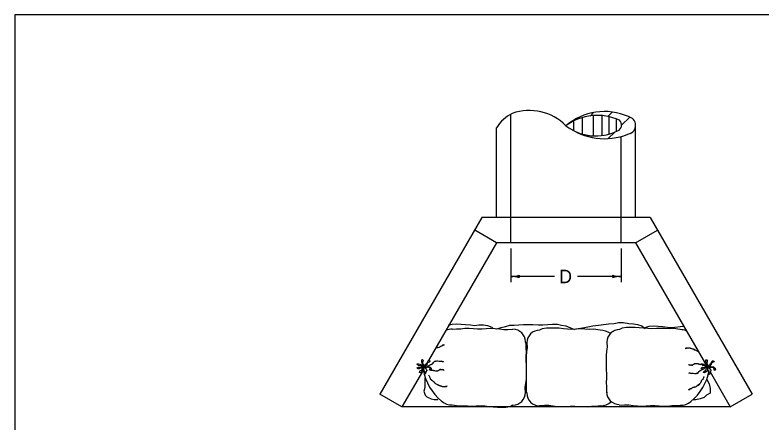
# Model space of a CAD drawing. Extents: x -1.9 to 42.1, y -2.6 to 24.1.
# Drawn here: x -1.94 to 11.47, y 16.78 to 24.09 of the extents above; entities that cross this region are included whole.
import ezdxf

# ---------------------------------------------------------------- set-up
doc = ezdxf.new("R2010")
doc.units = 0
doc.layers.add('Level 1', color=7, linetype='Continuous')

msp = doc.modelspace()

# ---------------------------------------------------------------- linework, layer by layer
at = {"layer": 'Level 1'}
for p, q in [((6.968, 19.999), (6.968, 22.311)), ((8.396, 22.276), (8.458, 22.338)), ((8.447, 22.285), (8.447, 21.918)), ((8.604, 22.285), (8.604, 21.925)), ((8.71, 22.27), (8.788, 22.348)), ((8.736, 21.963), (8.736, 22.264)), ((8.96, 22.11), (9.106, 22.256)), ((8.098, 22.189), (8.098, 22.015)), ((8.249, 22.247), (8.249, 21.956)), ((8.86, 22.226), (8.86, 21.994)), ((9.21, 20.453), (9.21, 22.122)), ((6.714, 20.453), (6.714, 22.065)), ((8.721, 21.871), (8.832, 21.983)), ((8.35, 21.909), (8.368, 21.927)), ((8.95, 19.999), (8.95, 21.908)), ((6.452, 20.453), (4.62, 17.279)), ((9.472, 20.453), (6.452, 20.453)), ((9.472, 20.453), (11.304, 17.279)), ((6.714, 19.999), (6.321, 20.226)), ((9.21, 19.999), (9.603, 20.226)), ((6.714, 19.999), (5.493, 17.883)), ((9.21, 19.999), (6.714, 19.999)), ((9.21, 19.999), (10.488, 17.785)), ((6.968, 19.899), (6.968, 19.294)), ((8.95, 19.899), (8.95, 19.294)), ((7.757, 19.394), (6.968, 19.394)), ((8.95, 19.394), (8.167, 19.394)), ((6.628, 18.485), (6.656, 18.461)), ((5.381, 17.689), (5.013, 17.052)), ((10.55, 17.678), (10.911, 17.052)), ((5.013, 17.052), (4.62, 17.279)), ((10.911, 17.052), (11.304, 17.279)), ((10.911, 17.05), (5.013, 17.05))]:
    msp.add_line(p, q, dxfattribs=at)
msp.add_lwpolyline([(-1.937, -2.608), (42.063, -2.608), (42.063, 24.093), (-1.937, 24.093)], close=True, dxfattribs=at)
for points in [[(5.844, 18.518), (5.919, 18.537), (5.999, 18.541), (6.079, 18.537), (6.158, 18.532), (6.248, 18.522), (6.323, 18.513), (6.398, 18.522), (6.477, 18.522), (6.553, 18.513), (6.628, 18.485)], [(6.717, 18.452), (6.797, 18.48), (6.872, 18.494), (6.951, 18.518), (7.031, 18.518), (7.116, 18.527), (7.2, 18.532), (7.285, 18.532), (7.364, 18.532), (7.468, 18.527), (7.547, 18.527), (7.637, 18.532), (7.721, 18.537), (7.806, 18.537), (7.881, 18.518), (7.956, 18.504), (8.113, 18.441)], [(8.139, 18.452), (8.219, 18.466), (8.294, 18.475), (8.444, 18.504), (8.594, 18.527), (8.725, 18.541), (8.829, 18.551), (8.904, 18.569), (8.993, 18.565), (9.087, 18.546), (9.171, 18.541), (9.246, 18.532), (9.326, 18.508), (9.382, 18.461)], [(9.382, 18.48), (9.458, 18.499), (9.537, 18.504), (9.617, 18.499), (9.697, 18.494), (9.786, 18.485), (9.861, 18.475), (10.074, 18.502)], [(5.919, 18.446), (5.995, 18.456), (6.071, 18.456), (6.147, 18.468), (6.223, 18.464), (6.298, 18.46), (6.374, 18.456), (6.454, 18.456), (6.53, 18.46), (6.61, 18.464), (6.686, 18.46), (6.766, 18.452), (6.842, 18.44), (6.917, 18.44), (7.006, 18.446), (7.006, 18.446)], [(8.575, 18.429), (8.454, 18.447), (8.379, 18.443), (8.299, 18.447), (8.223, 18.451), (8.147, 18.447), (8.067, 18.443), (7.991, 18.447), (7.915, 18.455), (7.839, 18.463), (7.763, 18.467), (7.688, 18.467), (7.612, 18.467), (7.536, 18.455), (7.487, 18.429)], [(10.012, 18.44), (9.892, 18.457), (9.816, 18.453), (9.736, 18.457), (9.66, 18.461), (9.584, 18.457), (9.504, 18.453), (9.429, 18.457), (9.353, 18.465), (9.277, 18.473), (9.201, 18.477), (9.125, 18.477), (9.049, 18.477), (8.973, 18.465), (8.924, 18.44)], [(5.629, 18.119), (5.658, 18.119), (5.662, 18.119), (5.654, 18.119), (5.662, 18.119), (5.666, 18.119), (5.681, 18.123), (5.689, 18.126), (5.697, 18.13), (5.708, 18.134), (5.716, 18.142), (5.724, 18.146), (5.735, 18.15), (5.751, 18.161), (5.759, 18.161), (5.762, 18.165), (5.743, 18.157), (5.762, 18.165), (5.766, 18.165), (5.77, 18.165), (5.77, 18.165), (5.762, 18.161), (5.762, 18.153)], [(7.233, 17.311), (7.229, 17.398), (7.241, 17.474), (7.249, 17.55), (7.249, 17.626), (7.249, 17.725), (7.249, 17.805), (7.245, 17.881), (7.245, 17.957), (7.249, 18.033), (7.245, 18.109), (7.245, 18.184), (7.233, 18.219)], [(7.26, 18.202), (7.264, 18.116), (7.252, 18.04), (7.244, 17.964), (7.244, 17.888), (7.244, 17.789), (7.244, 17.709), (7.248, 17.633), (7.248, 17.557), (7.244, 17.481), (7.248, 17.405), (7.248, 17.329), (7.26, 17.295)], [(8.697, 18.213), (8.702, 18.126), (8.69, 18.05), (8.682, 17.974), (8.682, 17.899), (8.682, 17.799), (8.682, 17.719), (8.686, 17.643), (8.686, 17.567), (8.682, 17.491), (8.686, 17.416), (8.686, 17.34), (8.697, 17.305)], [(10.342, 18.039), (10.273, 18.073), (10.269, 18.073), (10.265, 18.077), (10.261, 18.081), (10.28, 18.07), (10.261, 18.081), (10.257, 18.081), (10.253, 18.085), (10.249, 18.085), (10.245, 18.089), (10.238, 18.089), (10.23, 18.093), (10.222, 18.093), (10.211, 18.097), (10.207, 18.1), (10.203, 18.1), (10.199, 18.1), (10.191, 18.104), (10.184, 18.104), (10.172, 18.108), (10.149, 18.108), (10.118, 18.104), (10.106, 18.1), (10.133, 18.104), (10.106, 18.1), (10.103, 18.1)], [(5.283, 17.827), (5.31, 17.827), (5.334, 17.82), (5.347, 17.812), (5.363, 17.804), (5.369, 17.798), (5.381, 17.79), (5.39, 17.781), (5.4, 17.774), (5.402, 17.773), (5.409, 17.77), (5.411, 17.774), (5.404, 17.784), (5.395, 17.797), (5.39, 17.808), (5.383, 17.824), (5.376, 17.835), (5.372, 17.851), (5.371, 17.869), (5.37, 17.881), (5.371, 17.897), (5.384, 17.902), (5.392, 17.898), (5.397, 17.887), (5.394, 17.881), (5.391, 17.865), (5.386, 17.847), (5.39, 17.825), (5.406, 17.806), (5.411, 17.795), (5.414, 17.784), (5.415, 17.777), (5.416, 17.774), (5.423, 17.773), (5.429, 17.784), (5.433, 17.801), (5.445, 17.817), (5.454, 17.832), (5.465, 17.843), (5.478, 17.866), (5.488, 17.881), (5.501, 17.884), (5.516, 17.878), (5.517, 17.865), (5.501, 17.856), (5.488, 17.85), (5.471, 17.84), (5.464, 17.818), (5.459, 17.803), (5.446, 17.789), (5.434, 17.775), (5.431, 17.77), (5.422, 17.763), (5.434, 17.761), (5.455, 17.77), (5.476, 17.774), (5.488, 17.774), (5.508, 17.77), (5.521, 17.763), (5.537, 17.749), (5.54, 17.738), (5.542, 17.72), (5.538, 17.713), (5.519, 17.714), (5.519, 17.726), (5.516, 17.753), (5.505, 17.757), (5.493, 17.761), (5.465, 17.762), (5.453, 17.753), (5.442, 17.751), (5.437, 17.754), (5.427, 17.758), (5.427, 17.75), (5.458, 17.72), (5.46, 17.707), (5.446, 17.68), (5.443, 17.675), (5.439, 17.658), (5.44, 17.65), (5.43, 17.636), (5.42, 17.638), (5.419, 17.655), (5.424, 17.679), (5.412, 17.707), (5.405, 17.738), (5.413, 17.754), (5.422, 17.764), (5.415, 17.765), (5.402, 17.756), (5.397, 17.73), (5.391, 17.696), (5.372, 17.684), (5.352, 17.671), (5.347, 17.665), (5.329, 17.67), (5.336, 17.69), (5.349, 17.702), (5.369, 17.713), (5.376, 17.731), (5.377, 17.745)], [(5.488, 17.791), (5.511, 17.802), (5.523, 17.806), (5.531, 17.81), (5.538, 17.814), (5.546, 17.818), (5.554, 17.821), (5.562, 17.825), (5.589, 17.852), (5.596, 17.86), (5.608, 17.872), (5.616, 17.872), (5.623, 17.875), (5.6, 17.864), (5.623, 17.875), (5.631, 17.875), (5.639, 17.879), (5.647, 17.879), (5.654, 17.879), (5.685, 17.875), (5.693, 17.875), (5.697, 17.872), (5.704, 17.872), (5.716, 17.872), (5.728, 17.872), (5.732, 17.872), (5.735, 17.868), (5.72, 17.872), (5.739, 17.868), (5.743, 17.868), (5.747, 17.868), (5.751, 17.868), (5.755, 17.868), (5.759, 17.868), (5.762, 17.868), (5.762, 17.868), (5.762, 17.872)], [(10.435, 17.803), (10.415, 17.807), (10.408, 17.807), (10.404, 17.811), (10.4, 17.811), (10.396, 17.811), (10.392, 17.811), (10.385, 17.815), (10.365, 17.815), (10.354, 17.815), (10.35, 17.819), (10.373, 17.815), (10.35, 17.819), (10.346, 17.819), (10.342, 17.819), (10.338, 17.822), (10.33, 17.822), (10.315, 17.826), (10.307, 17.826), (10.296, 17.826), (10.288, 17.826), (10.28, 17.826), (10.273, 17.826), (10.265, 17.822), (10.261, 17.819), (10.253, 17.815), (10.245, 17.811), (10.238, 17.803), (10.23, 17.799), (10.226, 17.799), (10.222, 17.799), (10.218, 17.799), (10.234, 17.803), (10.215, 17.803), (10.211, 17.803), (10.203, 17.803), (10.195, 17.803), (10.184, 17.803), (10.172, 17.807), (10.191, 17.803), (10.172, 17.807), (10.168, 17.807), (10.164, 17.811), (10.161, 17.811)], [(10.387, 17.824), (10.414, 17.824), (10.437, 17.817), (10.45, 17.809), (10.467, 17.801), (10.473, 17.796), (10.485, 17.788), (10.493, 17.779), (10.503, 17.772), (10.505, 17.771), (10.512, 17.768), (10.514, 17.772), (10.507, 17.782), (10.498, 17.795), (10.493, 17.805), (10.486, 17.821), (10.48, 17.832), (10.476, 17.849), (10.475, 17.866), (10.474, 17.878), (10.475, 17.894), (10.487, 17.899), (10.495, 17.895), (10.5, 17.884), (10.497, 17.878), (10.494, 17.863), (10.489, 17.845), (10.493, 17.822), (10.509, 17.803), (10.515, 17.793), (10.518, 17.782), (10.519, 17.775), (10.52, 17.772), (10.527, 17.771), (10.533, 17.782), (10.537, 17.798), (10.549, 17.814), (10.557, 17.829), (10.568, 17.841), (10.582, 17.864), (10.592, 17.878), (10.605, 17.881), (10.619, 17.875), (10.62, 17.863), (10.605, 17.854), (10.592, 17.848), (10.574, 17.838), (10.567, 17.815), (10.562, 17.8), (10.55, 17.787), (10.538, 17.773), (10.535, 17.768), (10.526, 17.76), (10.538, 17.758), (10.558, 17.768), (10.579, 17.772), (10.592, 17.772), (10.612, 17.768), (10.624, 17.76), (10.64, 17.746), (10.643, 17.735), (10.646, 17.718), (10.641, 17.711), (10.622, 17.712), (10.622, 17.724), (10.619, 17.75), (10.609, 17.754), (10.597, 17.758), (10.568, 17.759), (10.556, 17.75), (10.546, 17.748), (10.541, 17.751), (10.531, 17.755), (10.531, 17.747), (10.561, 17.718), (10.563, 17.705), (10.55, 17.677), (10.547, 17.672), (10.543, 17.656), (10.544, 17.648), (10.534, 17.634), (10.524, 17.636), (10.523, 17.653), (10.528, 17.676), (10.516, 17.705), (10.508, 17.735), (10.517, 17.751), (10.526, 17.761), (10.519, 17.762), (10.505, 17.753), (10.5, 17.728), (10.494, 17.693), (10.476, 17.681), (10.456, 17.668), (10.451, 17.663), (10.432, 17.667), (10.439, 17.687), (10.453, 17.7), (10.473, 17.711), (10.48, 17.729), (10.481, 17.742)], [(5.377, 17.745), (5.387, 17.754), (5.4, 17.758), (5.411, 17.761), (5.415, 17.766), (5.387, 17.77), (5.364, 17.76), (5.352, 17.755), (5.338, 17.741), (5.325, 17.732), (5.307, 17.735), (5.292, 17.74), (5.286, 17.75), (5.289, 17.755), (5.309, 17.765), (5.332, 17.764), (5.353, 17.77), (5.365, 17.778), (5.389, 17.774), (5.393, 17.773), (5.384, 17.787), (5.368, 17.789), (5.314, 17.797), (5.302, 17.809), (5.286, 17.822), (5.285, 17.824)], [(5.369, 17.762), (5.419, 17.763)], [(5.421, 17.765), (5.405, 17.77)], [(5.496, 17.721), (5.515, 17.717), (5.523, 17.717), (5.527, 17.713), (5.531, 17.713), (5.535, 17.713), (5.538, 17.713), (5.546, 17.709), (5.565, 17.709), (5.577, 17.709), (5.581, 17.706), (5.558, 17.709), (5.581, 17.706), (5.585, 17.706), (5.589, 17.706), (5.592, 17.702), (5.6, 17.702), (5.616, 17.698), (5.623, 17.698), (5.635, 17.698), (5.643, 17.698), (5.65, 17.698), (5.658, 17.698), (5.666, 17.702), (5.67, 17.706), (5.677, 17.709), (5.685, 17.713), (5.693, 17.721), (5.701, 17.725), (5.704, 17.725), (5.708, 17.725), (5.712, 17.725), (5.697, 17.721), (5.716, 17.721), (5.72, 17.721), (5.728, 17.721), (5.735, 17.721), (5.747, 17.721), (5.759, 17.717), (5.739, 17.721), (5.759, 17.717), (5.762, 17.717), (5.766, 17.713), (5.77, 17.713)], [(10.443, 17.734), (10.419, 17.722), (10.408, 17.718), (10.4, 17.714), (10.392, 17.71), (10.385, 17.707), (10.377, 17.703), (10.369, 17.699), (10.342, 17.672), (10.334, 17.664), (10.323, 17.653), (10.315, 17.653), (10.307, 17.649), (10.33, 17.66), (10.307, 17.649), (10.3, 17.649), (10.292, 17.645), (10.284, 17.645), (10.276, 17.645), (10.245, 17.649), (10.238, 17.649), (10.234, 17.653), (10.226, 17.653), (10.215, 17.653), (10.203, 17.653), (10.199, 17.653), (10.195, 17.656), (10.211, 17.653), (10.191, 17.656), (10.188, 17.656), (10.184, 17.656), (10.18, 17.656), (10.176, 17.656), (10.172, 17.656), (10.168, 17.656), (10.168, 17.656), (10.168, 17.653)], [(10.481, 17.742), (10.49, 17.751), (10.503, 17.755), (10.514, 17.758), (10.519, 17.763), (10.49, 17.768), (10.468, 17.757), (10.456, 17.752), (10.441, 17.738), (10.428, 17.73), (10.411, 17.732), (10.396, 17.737), (10.39, 17.747), (10.393, 17.752), (10.413, 17.762), (10.435, 17.761), (10.457, 17.768), (10.469, 17.776), (10.492, 17.772), (10.496, 17.771), (10.487, 17.785), (10.472, 17.787), (10.418, 17.795), (10.406, 17.806), (10.39, 17.819), (10.389, 17.821)], [(10.473, 17.759), (10.523, 17.76)], [(10.524, 17.762), (10.508, 17.768)], [(5.424, 17.569), (5.424, 17.485), (5.424, 17.4), (5.405, 17.334), (5.433, 17.259), (5.461, 17.231), (5.537, 17.194), (5.593, 17.184), (5.659, 17.184)], [(5.492, 17.621), (5.504, 17.609), (5.507, 17.597), (5.511, 17.59), (5.515, 17.578), (5.519, 17.567), (5.523, 17.559), (5.523, 17.555), (5.527, 17.551), (5.531, 17.547), (5.535, 17.543), (5.538, 17.54), (5.542, 17.536), (5.546, 17.532), (5.55, 17.532), (5.554, 17.528), (5.562, 17.52), (5.565, 17.516), (5.573, 17.513), (5.577, 17.509), (5.581, 17.505), (5.585, 17.505), (5.592, 17.497), (5.581, 17.505), (5.592, 17.497), (5.596, 17.489), (5.6, 17.486), (5.604, 17.482), (5.608, 17.478), (5.612, 17.478), (5.612, 17.474), (5.616, 17.47), (5.623, 17.466), (5.631, 17.462), (5.643, 17.458), (5.658, 17.451), (5.662, 17.451), (5.666, 17.447), (5.67, 17.443), (5.65, 17.455), (5.67, 17.443), (5.674, 17.443), (5.677, 17.439), (5.681, 17.439), (5.685, 17.435), (5.693, 17.435), (5.701, 17.431), (5.708, 17.431), (5.72, 17.428), (5.724, 17.424), (5.728, 17.424), (5.732, 17.424), (5.739, 17.42), (5.747, 17.42), (5.759, 17.416), (5.782, 17.416), (5.813, 17.42), (5.824, 17.424), (5.797, 17.42), (5.824, 17.424), (5.828, 17.424)], [(10.443, 17.598), (10.439, 17.591), (10.431, 17.575), (10.423, 17.56), (10.412, 17.541), (10.392, 17.517), (10.392, 17.51), (10.388, 17.502), (10.385, 17.494), (10.377, 17.483), (10.369, 17.471), (10.354, 17.452), (10.346, 17.448), (10.334, 17.44), (10.361, 17.459), (10.334, 17.44), (10.307, 17.417), (10.296, 17.413), (10.292, 17.409), (10.284, 17.405), (10.273, 17.405), (10.269, 17.405), (10.276, 17.405), (10.269, 17.405), (10.265, 17.405), (10.249, 17.402), (10.242, 17.398), (10.234, 17.394), (10.222, 17.39), (10.215, 17.382), (10.207, 17.378), (10.195, 17.375), (10.18, 17.363), (10.172, 17.363), (10.168, 17.359), (10.188, 17.367), (10.168, 17.359), (10.164, 17.359), (10.161, 17.359), (10.161, 17.359), (10.168, 17.363), (10.168, 17.371)], [(10.492, 17.541), (10.53, 17.466), (10.549, 17.381), (10.549, 17.297), (10.549, 17.297), (10.483, 17.259), (10.445, 17.222), (10.37, 17.194), (10.295, 17.175), (10.248, 17.175)], [(5.919, 17.085), (6.039, 17.067), (6.115, 17.071), (6.195, 17.067), (6.27, 17.063), (6.346, 17.067), (6.426, 17.071), (6.502, 17.067), (6.578, 17.059), (6.654, 17.051), (6.73, 17.047), (6.806, 17.047), (6.882, 17.047), (6.957, 17.059), (7.006, 17.085)], [(8.575, 17.068), (8.498, 17.058), (8.422, 17.058), (8.347, 17.046), (8.271, 17.05), (8.195, 17.054), (8.119, 17.058), (8.039, 17.058), (7.963, 17.054), (7.883, 17.05), (7.807, 17.054), (7.727, 17.062), (7.652, 17.074), (7.576, 17.074), (7.487, 17.068), (7.487, 17.068)], [(10.012, 17.078), (9.936, 17.068), (9.86, 17.068), (9.784, 17.056), (9.708, 17.06), (9.632, 17.064), (9.556, 17.068), (9.477, 17.068), (9.401, 17.064), (9.321, 17.06), (9.245, 17.064), (9.165, 17.072), (9.089, 17.084), (9.013, 17.084), (8.924, 17.078), (8.924, 17.078)]]:
    msp.add_lwpolyline(points, dxfattribs=at)
for centre, radius, start, end in [((7.272, 21.737), 0.647, 115.2203, 149.5651), ((7.303, 21.448), 0.927, 44.7951, 109.3176), ((8.652, 21.294), 1.063, 66.0483, 130.6093), ((8.525, 21.346), 0.942, 64.969, 126.7737), ((9.052, 22.109), 0.159, 284.0535, 78.4119), ((8.848, 22.116), 0.112, 290.9354, 47.8642), ((8.495, 22.793), 0.875, 232.3383, 296.665), ((8.653, 23.019), 1.15, 237.2531, 295.0054), ((6.968, 19.867), 0.473, 269.9878, 270), ((6.968, 19.867), 0.473, 270, 288.6688), ((6.968, 18.921), 0.473, 71.3472, 89.9939), ((7.147, 19.394), 0.0378, 138.7746, 220.8913), ((8.771, 19.394), 0.0378, 318.7746, 40.8913), ((8.95, 19.867), 0.473, 251.3472, 269.9939), ((8.95, 18.921), 0.473, 90, 108.6688), ((8.95, 18.921), 0.473, 89.9878, 90), ((5.919, 18.144), 0.302, 90, 112.1482), ((7.006, 18.219), 0.227, 0, 90), ((7.487, 18.202), 0.227, 90, 180), ((8.575, 18.127), 0.302, 52.6186, 90), ((8.924, 18.213), 0.227, 90, 180), ((8.924, 18.213), 0.227, 90, 137.0365), ((10.012, 18.137), 0.302, 68.6194, 90), ((5.393, 17.725), 0.00356, 158.5021, 22.0858), ((6.328, 17.885), 0.947, 189.9628, 230.644), ((9.603, 17.879), 0.947, 309.356, 349.4218), ((7.006, 17.311), 0.227, 270, 360), ((7.487, 17.295), 0.227, 180, 270), ((8.918, 17.322), 0.227, 180, 270), ((5.919, 17.387), 0.302, 230.644, 270), ((8.575, 17.37), 0.302, 270, 311.9188), ((10.012, 17.381), 0.302, 270, 309.356)]:
    msp.add_arc(centre, radius, start, end, dxfattribs=at)

# ---------------------------------------------------------------- texts
msp.add_text('D', height=0.242, dxfattribs=at).set_placement((7.836, 19.273))

doc.saveas('drawing.dxf')
